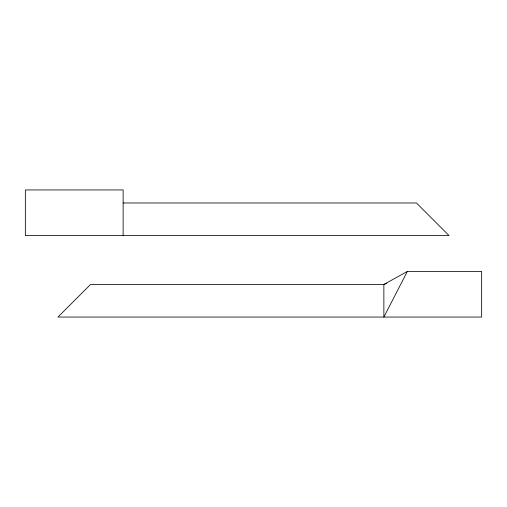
<?xml version="1.0" encoding="UTF-8"?>
<svg xmlns="http://www.w3.org/2000/svg" width="507" height="507" viewBox="0 0 507 507"><rect width="100%" height="100%" fill="white"/><g stroke="black" fill="none" stroke-linecap="round" stroke-linejoin="round"><path stroke-width="0.76" d="M407.336 271.429L383.869 317.059L383.869 284.465L407.336 271.429L481.65 271.429L481.65 317.059L57.944 317.059L90.538 284.465L383.869 284.465L386.778 283.305M123.131 202.984L416.462 202.984L449.056 235.571L25.35 235.571L25.35 189.941L123.131 189.941L123.131 235.571"/></g></svg>
